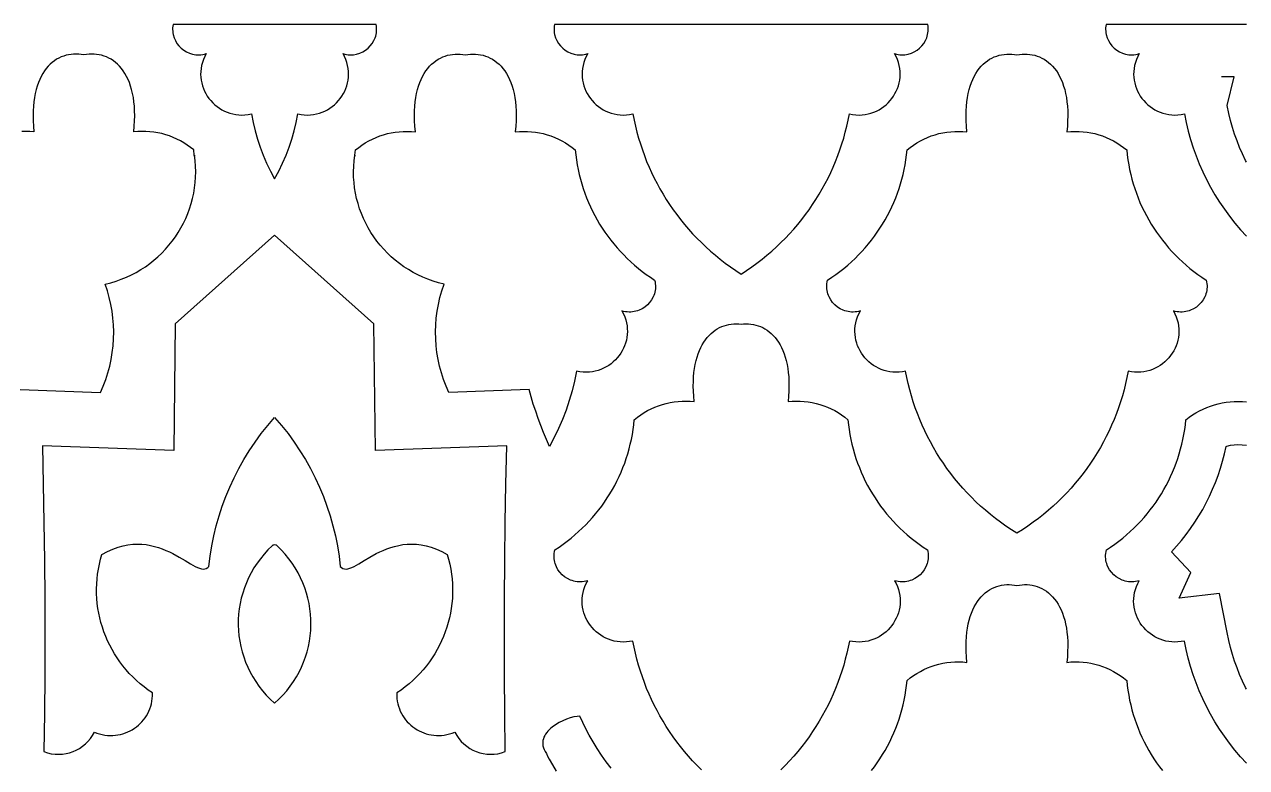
# Model space of a CAD drawing. Extents: x 50 to 3710, y -977 to -877.
# Drawn here: x 371.2 to 456.4, y -928.9 to -877.1 of the extents above; entities that cross this region are included whole.
import ezdxf

# ---------------------------------------------------------------- set-up
doc = ezdxf.new("R2010")
doc.units = 0
doc.layers.add('LAYER_1', color=18, linetype='CONTINUOUS')

msp = doc.modelspace()

# ---------------------------------------------------------------- linework, layer by layer
at = {"layer": 'LAYER_1'}
for points in [[(388.635, -887.839), (388.927, -887.304), (389.192, -886.759), (389.429, -886.205), (389.641, -885.643), (389.828, -885.074), (389.991, -884.497), (390.132, -883.913), (390.251, -883.322), (390.478, -883.364), (390.703, -883.389), (390.923, -883.396), (391.14, -883.387), (391.351, -883.362), (391.557, -883.322), (391.757, -883.268), (391.951, -883.2), (392.138, -883.119), (392.318, -883.025), (392.49, -882.92), (392.653, -882.803), (392.808, -882.675), (392.953, -882.538), (393.089, -882.392), (393.214, -882.237), (393.329, -882.074), (393.432, -881.904), (393.523, -881.727), (393.602, -881.544), (393.668, -881.356), (393.721, -881.163), (393.76, -880.966), (393.784, -880.766), (393.794, -880.563), (393.788, -880.358), (393.767, -880.151), (393.729, -879.944), (393.675, -879.736), (393.603, -879.529), (393.513, -879.323), (393.405, -879.119), (393.528, -879.152), (393.651, -879.176), (393.772, -879.191), (393.892, -879.199), (394.011, -879.198), (394.128, -879.19), (394.357, -879.151), (394.575, -879.085), (394.781, -878.992), (394.973, -878.876), (395.149, -878.738), (395.306, -878.58), (395.443, -878.404), (395.558, -878.213), (395.648, -878.007), (395.683, -877.899), (395.711, -877.789), (395.732, -877.676), (395.745, -877.561), (395.751, -877.444), (395.749, -877.325), (395.738, -877.205), (395.719, -877.083), (388.635, -877.083), (381.551, -877.083), (381.532, -877.205), (381.521, -877.325), (381.519, -877.444), (381.525, -877.561), (381.538, -877.676), (381.559, -877.789), (381.622, -878.007), (381.712, -878.213), (381.826, -878.404), (381.964, -878.58), (382.121, -878.738), (382.297, -878.876), (382.489, -878.992), (382.695, -879.085), (382.913, -879.151), (383.026, -879.174), (383.141, -879.19), (383.259, -879.198), (383.377, -879.199), (383.498, -879.191), (383.619, -879.176), (383.741, -879.152), (383.864, -879.119), (383.757, -879.323), (383.667, -879.529), (383.595, -879.736), (383.541, -879.944), (383.503, -880.151), (383.481, -880.358), (383.476, -880.563), (383.486, -880.766), (383.51, -880.966), (383.549, -881.163), (383.602, -881.356), (383.668, -881.544), (383.747, -881.727), (383.838, -881.904), (383.941, -882.074), (384.056, -882.237), (384.181, -882.392), (384.317, -882.538), (384.462, -882.675), (384.617, -882.803), (384.78, -882.92), (384.952, -883.025), (385.132, -883.119), (385.319, -883.2), (385.513, -883.268), (385.713, -883.322), (385.919, -883.362), (386.13, -883.387), (386.347, -883.396), (386.567, -883.389), (386.791, -883.364), (387.019, -883.322), (387.138, -883.913), (387.279, -884.497), (387.442, -885.074), (387.629, -885.643), (387.841, -886.205), (388.078, -886.759), (388.343, -887.304)], [(421.171, -894.488), (421.547, -894.241), (421.915, -893.985), (422.275, -893.722), (422.627, -893.451), (422.969, -893.172), (423.304, -892.885), (423.629, -892.591), (423.946, -892.29), (424.254, -891.982), (424.553, -891.667), (424.843, -891.345), (425.124, -891.017), (425.396, -890.682), (425.658, -890.341), (425.911, -889.994), (426.155, -889.641), (426.39, -889.283), (426.615, -888.918), (426.83, -888.548), (427.035, -888.173), (427.231, -887.793), (427.417, -887.408), (427.593, -887.019), (427.759, -886.624), (427.915, -886.225), (428.061, -885.822), (428.197, -885.415), (428.322, -885.004), (428.437, -884.589), (428.541, -884.17), (428.635, -883.748), (428.719, -883.322), (428.946, -883.364), (429.171, -883.389), (429.391, -883.396), (429.607, -883.387), (429.819, -883.362), (430.025, -883.322), (430.225, -883.268), (430.419, -883.2), (430.606, -883.119), (430.786, -883.025), (430.958, -882.92), (431.121, -882.803), (431.276, -882.675), (431.421, -882.538), (431.557, -882.392), (431.682, -882.237), (431.796, -882.074), (431.899, -881.904), (431.991, -881.727), (432.07, -881.544), (432.136, -881.356), (432.189, -881.163), (432.227, -880.966), (432.252, -880.766), (432.262, -880.563), (432.256, -880.358), (432.235, -880.151), (432.197, -879.944), (432.143, -879.736), (432.071, -879.529), (431.981, -879.323), (431.873, -879.119), (431.996, -879.152), (432.119, -879.176), (432.24, -879.191), (432.36, -879.199), (432.479, -879.198), (432.596, -879.19), (432.824, -879.151), (433.043, -879.085), (433.249, -878.992), (433.441, -878.876), (433.617, -878.738), (433.774, -878.58), (433.911, -878.404), (434.026, -878.213), (434.116, -878.007), (434.151, -877.899), (434.179, -877.789), (434.2, -877.676), (434.213, -877.561), (434.219, -877.444), (434.217, -877.325), (434.206, -877.205), (434.187, -877.083), (408.155, -877.083), (408.136, -877.205), (408.125, -877.325), (408.123, -877.444), (408.129, -877.561), (408.142, -877.676), (408.163, -877.789), (408.226, -878.007), (408.316, -878.213), (408.43, -878.404), (408.567, -878.58), (408.725, -878.738), (408.901, -878.876), (409.093, -878.992), (409.299, -879.085), (409.517, -879.151), (409.63, -879.174), (409.745, -879.19), (409.863, -879.198), (409.981, -879.199), (410.102, -879.191), (410.223, -879.176), (410.345, -879.152), (410.468, -879.119), (410.36, -879.323), (410.271, -879.529), (410.199, -879.736), (410.144, -879.944), (410.107, -880.151), (410.085, -880.358), (410.08, -880.563), (410.09, -880.766), (410.114, -880.966), (410.153, -881.163), (410.206, -881.356), (410.272, -881.544), (410.351, -881.727), (410.442, -881.904), (410.545, -882.074), (410.66, -882.237), (410.785, -882.392), (410.921, -882.538), (411.066, -882.675), (411.221, -882.803), (411.384, -882.92), (411.556, -883.025), (411.736, -883.119), (411.923, -883.2), (412.117, -883.268), (412.317, -883.322), (412.523, -883.362), (412.734, -883.387), (412.951, -883.396), (413.171, -883.389), (413.395, -883.364), (413.623, -883.322), (413.706, -883.748), (413.8, -884.17), (413.905, -884.589), (414.02, -885.004), (414.145, -885.415), (414.281, -885.822), (414.426, -886.225), (414.582, -886.624), (414.748, -887.019), (414.925, -887.408), (415.11, -887.793), (415.306, -888.173), (415.512, -888.548), (415.727, -888.918), (415.952, -889.283), (416.186, -889.641), (416.43, -889.994), (416.684, -890.341), (416.946, -890.682), (417.218, -891.017), (417.499, -891.345), (417.789, -891.667), (418.088, -891.982), (418.396, -892.29), (418.713, -892.591), (419.038, -892.885), (419.372, -893.172), (419.715, -893.451), (420.066, -893.722), (420.426, -893.985), (420.794, -894.241)], [(407.796, -906.496), (407.587, -906.013), (407.387, -905.525), (407.195, -905.034), (407.013, -904.54), (406.841, -904.042), (406.677, -903.541), (406.523, -903.038), (406.378, -902.531), (400.785, -902.734), (400.589, -902.285), (400.416, -901.829), (400.266, -901.366), (400.139, -900.899), (400.036, -900.427), (399.956, -899.951), (399.9, -899.473), (399.867, -898.993), (399.858, -898.512), (399.872, -898.031), (399.909, -897.55), (399.97, -897.071), (400.055, -896.595), (400.164, -896.122), (400.296, -895.652), (400.452, -895.188), (400.069, -895.091), (399.694, -894.977), (399.328, -894.846), (398.972, -894.7), (398.626, -894.538), (398.289, -894.361), (397.963, -894.17), (397.648, -893.966), (397.344, -893.747), (397.052, -893.516), (396.771, -893.273), (396.503, -893.018), (396.247, -892.751), (396.003, -892.473), (395.774, -892.186), (395.557, -891.888), (395.355, -891.581), (395.167, -891.265), (394.993, -890.941), (394.835, -890.609), (394.691, -890.269), (394.564, -889.923), (394.452, -889.57), (394.357, -889.212), (394.278, -888.848), (394.216, -888.479), (394.172, -888.106), (394.146, -887.729), (394.137, -887.349), (394.148, -886.966), (394.176, -886.581), (394.224, -886.194), (394.225, -886.269), (394.237, -886.202), (394.277, -885.829), (394.497, -885.652), (394.726, -885.488), (394.961, -885.335), (395.204, -885.196), (395.453, -885.069), (395.707, -884.956), (395.967, -884.855), (396.232, -884.768), (396.501, -884.694), (396.773, -884.634), (397.049, -884.588), (397.327, -884.556), (397.607, -884.538), (397.888, -884.534), (398.171, -884.544), (398.454, -884.569), (398.419, -884.181), (398.398, -883.808), (398.391, -883.451), (398.396, -883.109), (398.415, -882.783), (398.445, -882.471), (398.487, -882.174), (398.541, -881.893), (398.605, -881.625), (398.679, -881.373), (398.763, -881.134), (398.857, -880.91), (398.959, -880.7), (399.07, -880.504), (399.188, -880.322), (399.314, -880.154), (399.446, -879.999), (399.585, -879.857), (399.73, -879.729), (399.881, -879.614), (400.036, -879.512), (400.196, -879.423), (400.36, -879.347), (400.528, -879.283), (400.698, -879.232), (400.871, -879.193), (401.047, -879.167), (401.223, -879.152), (401.401, -879.15), (401.58, -879.159), (401.759, -879.18), (401.937, -879.212), (402.116, -879.18), (402.294, -879.159), (402.473, -879.15), (402.651, -879.152), (402.828, -879.167), (403.003, -879.193), (403.176, -879.232), (403.347, -879.283), (403.514, -879.347), (403.678, -879.423), (403.838, -879.512), (403.993, -879.614), (404.144, -879.729), (404.289, -879.857), (404.428, -879.999), (404.561, -880.154), (404.686, -880.322), (404.805, -880.504), (404.915, -880.7), (405.017, -880.91), (405.111, -881.134), (405.195, -881.373), (405.269, -881.625), (405.334, -881.893), (405.387, -882.174), (405.429, -882.471), (405.46, -882.783), (405.478, -883.109), (405.484, -883.451), (405.476, -883.808), (405.455, -884.181), (405.42, -884.569), (405.703, -884.544), (405.986, -884.534), (406.267, -884.538), (406.548, -884.556), (406.826, -884.588), (407.101, -884.634), (407.374, -884.694), (407.642, -884.768), (407.907, -884.855), (408.167, -884.956), (408.422, -885.069), (408.67, -885.196), (408.913, -885.335), (409.149, -885.488), (409.377, -885.652), (409.597, -885.829), (409.633, -886.175), (409.679, -886.519), (409.735, -886.86), (409.8, -887.199), (409.875, -887.535), (409.96, -887.868), (410.053, -888.198), (410.157, -888.524), (410.269, -888.847), (410.391, -889.167), (410.521, -889.482), (410.66, -889.794), (410.808, -890.101), (410.965, -890.404), (411.13, -890.702), (411.304, -890.995), (411.486, -891.284), (411.676, -891.567), (411.874, -891.845), (412.08, -892.118), (412.294, -892.385), (412.516, -892.646), (412.746, -892.902), (412.983, -893.151), (413.227, -893.393), (413.479, -893.629), (413.738, -893.859), (414.004, -894.082), (414.277, -894.297), (414.557, -894.505), (414.844, -894.706), (415.138, -894.9), (415.166, -895.026), (415.184, -895.151), (415.194, -895.274), (415.195, -895.396), (415.188, -895.517), (415.172, -895.634), (415.149, -895.75), (415.118, -895.863), (415.079, -895.972), (415.034, -896.079), (414.924, -896.281), (414.789, -896.466), (414.632, -896.634), (414.455, -896.78), (414.26, -896.904), (414.05, -897.003), (413.94, -897.043), (413.827, -897.075), (413.711, -897.1), (413.593, -897.118), (413.473, -897.128), (413.351, -897.13), (413.227, -897.123), (413.102, -897.108), (412.977, -897.083), (412.85, -897.05), (412.958, -897.254), (413.048, -897.46), (413.119, -897.667), (413.174, -897.874), (413.212, -898.082), (413.233, -898.288), (413.239, -898.493), (413.229, -898.696), (413.204, -898.897), (413.165, -899.094), (413.112, -899.286), (413.046, -899.475), (412.967, -899.657), (412.876, -899.834), (412.773, -900.005), (412.659, -900.167), (412.533, -900.322), (412.398, -900.469), (412.252, -900.606), (412.098, -900.733), (411.934, -900.85), (411.762, -900.956), (411.583, -901.049), (411.396, -901.13), (411.202, -901.199), (411.001, -901.253), (410.795, -901.293), (410.584, -901.318), (410.368, -901.327), (410.147, -901.319), (409.923, -901.295), (409.695, -901.253), (409.554, -901.945), (409.385, -902.628), (409.187, -903.301), (408.963, -903.964), (408.711, -904.616), (408.432, -905.255), (408.127, -905.883)], [(440.404, -879.212), (440.582, -879.18), (440.761, -879.159), (440.939, -879.15), (441.117, -879.152), (441.294, -879.167), (441.469, -879.193), (441.643, -879.232), (441.813, -879.283), (441.98, -879.347), (442.144, -879.423), (442.304, -879.512), (442.46, -879.614), (442.61, -879.729), (442.755, -879.857), (442.894, -879.999), (443.027, -880.154), (443.153, -880.322), (443.271, -880.504), (443.382, -880.7), (443.484, -880.91), (443.577, -881.134), (443.662, -881.373), (443.736, -881.625), (443.8, -881.893), (443.853, -882.174), (443.896, -882.471), (443.926, -882.783), (443.944, -883.109), (443.95, -883.451), (443.943, -883.808), (443.922, -884.181), (443.887, -884.569), (444.17, -884.544), (444.452, -884.534), (444.734, -884.538), (445.014, -884.556), (445.292, -884.588), (445.568, -884.634), (445.84, -884.694), (446.109, -884.768), (446.374, -884.855), (446.633, -884.956), (446.888, -885.069), (447.137, -885.196), (447.379, -885.335), (447.615, -885.488), (447.843, -885.652), (448.064, -885.829), (448.099, -886.175), (448.145, -886.519), (448.201, -886.86), (448.266, -887.199), (448.341, -887.535), (448.426, -887.868), (448.52, -888.198), (448.623, -888.524), (448.736, -888.847), (448.857, -889.167), (448.987, -889.482), (449.127, -889.794), (449.275, -890.101), (449.431, -890.404), (449.597, -890.702), (449.77, -890.995), (449.952, -891.284), (450.142, -891.567), (450.34, -891.845), (450.547, -892.118), (450.761, -892.385), (450.983, -892.646), (451.212, -892.902), (451.449, -893.151), (451.694, -893.393), (451.945, -893.629), (452.204, -893.859), (452.471, -894.082), (452.744, -894.297), (453.024, -894.505), (453.311, -894.706), (453.604, -894.9), (453.632, -895.026), (453.651, -895.151), (453.661, -895.274), (453.662, -895.396), (453.654, -895.517), (453.639, -895.634), (453.615, -895.75), (453.584, -895.863), (453.546, -895.972), (453.501, -896.079), (453.39, -896.281), (453.255, -896.466), (453.098, -896.634), (452.921, -896.78), (452.727, -896.904), (452.517, -897.003), (452.407, -897.043), (452.294, -897.075), (452.178, -897.1), (452.06, -897.118), (451.939, -897.128), (451.817, -897.13), (451.694, -897.123), (451.569, -897.108), (451.443, -897.083), (451.316, -897.05), (451.424, -897.254), (451.514, -897.46), (451.586, -897.667), (451.64, -897.874), (451.678, -898.082), (451.699, -898.288), (451.705, -898.493), (451.695, -898.696), (451.671, -898.897), (451.632, -899.094), (451.579, -899.286), (451.513, -899.475), (451.434, -899.657), (451.343, -899.834), (451.24, -900.005), (451.125, -900.167), (451, -900.322), (450.864, -900.469), (450.719, -900.606), (450.564, -900.733), (450.401, -900.85), (450.229, -900.956), (450.049, -901.049), (449.862, -901.13), (449.668, -901.199), (449.468, -901.253), (449.262, -901.293), (449.051, -901.318), (448.834, -901.327), (448.614, -901.319), (448.389, -901.295), (448.162, -901.253), (448.077, -901.686), (447.981, -902.115), (447.874, -902.541), (447.757, -902.962), (447.629, -903.38), (447.49, -903.794), (447.34, -904.204), (447.18, -904.609), (447.01, -905.01), (446.829, -905.405), (446.638, -905.796), (446.437, -906.182), (446.226, -906.562), (446.005, -906.937), (445.773, -907.306), (445.532, -907.669), (445.282, -908.027), (445.021, -908.378), (444.751, -908.723), (444.471, -909.061), (444.182, -909.393), (443.884, -909.718), (443.576, -910.035), (443.26, -910.346), (442.934, -910.649), (442.599, -910.945), (442.255, -911.233), (441.902, -911.513), (441.54, -911.785), (441.17, -912.048), (440.791, -912.304), (440.404, -912.551), (440.016, -912.304), (439.637, -912.048), (439.267, -911.785), (438.905, -911.513), (438.553, -911.233), (438.209, -910.945), (437.874, -910.649), (437.548, -910.346), (437.231, -910.035), (436.923, -909.718), (436.625, -909.393), (436.336, -909.061), (436.056, -908.723), (435.786, -908.378), (435.526, -908.027), (435.275, -907.669), (435.034, -907.306), (434.803, -906.937), (434.581, -906.562), (434.37, -906.182), (434.169, -905.796), (433.978, -905.405), (433.797, -905.01), (433.627, -904.609), (433.467, -904.204), (433.317, -903.794), (433.179, -903.38), (433.05, -902.962), (432.933, -902.541), (432.826, -902.115), (432.73, -901.686), (432.645, -901.253), (432.418, -901.295), (432.193, -901.319), (431.973, -901.327), (431.757, -901.318), (431.545, -901.293), (431.339, -901.253), (431.139, -901.199), (430.945, -901.13), (430.758, -901.049), (430.578, -900.956), (430.407, -900.85), (430.243, -900.733), (430.088, -900.606), (429.943, -900.469), (429.807, -900.322), (429.682, -900.167), (429.568, -900.005), (429.465, -899.834), (429.373, -899.657), (429.294, -899.475), (429.228, -899.286), (429.176, -899.094), (429.137, -898.897), (429.112, -898.696), (429.102, -898.493), (429.108, -898.288), (429.129, -898.082), (429.167, -897.874), (429.221, -897.667), (429.293, -897.46), (429.383, -897.254), (429.491, -897.05), (429.364, -897.083), (429.238, -897.108), (429.113, -897.123), (428.99, -897.13), (428.868, -897.128), (428.748, -897.118), (428.629, -897.1), (428.514, -897.075), (428.401, -897.043), (428.291, -897.003), (428.081, -896.904), (427.886, -896.78), (427.709, -896.634), (427.552, -896.466), (427.417, -896.281), (427.307, -896.079), (427.261, -895.972), (427.223, -895.863), (427.192, -895.75), (427.169, -895.634), (427.153, -895.517), (427.146, -895.396), (427.147, -895.274), (427.156, -895.151), (427.175, -895.026), (427.203, -894.9), (427.496, -894.706), (427.783, -894.505), (428.063, -894.297), (428.337, -894.082), (428.603, -893.859), (428.862, -893.629), (429.114, -893.393), (429.358, -893.151), (429.595, -892.902), (429.825, -892.646), (430.047, -892.385), (430.261, -892.118), (430.467, -891.845), (430.665, -891.567), (430.855, -891.284), (431.037, -890.995), (431.211, -890.702), (431.376, -890.404), (431.532, -890.101), (431.68, -889.794), (431.82, -889.482), (431.95, -889.167), (432.072, -888.847), (432.184, -888.524), (432.287, -888.198), (432.381, -887.868), (432.466, -887.535), (432.541, -887.199), (432.606, -886.86), (432.662, -886.519), (432.708, -886.175), (432.744, -885.829), (432.964, -885.652), (433.192, -885.488), (433.428, -885.335), (433.67, -885.196), (433.919, -885.069), (434.174, -884.956), (434.434, -884.855), (434.698, -884.768), (434.967, -884.694), (435.239, -884.634), (435.515, -884.588), (435.793, -884.556), (436.073, -884.538), (436.355, -884.534), (436.638, -884.544), (436.921, -884.569), (436.886, -884.181), (436.864, -883.808), (436.857, -883.451), (436.863, -883.109), (436.881, -882.783), (436.912, -882.471), (436.954, -882.174), (437.007, -881.893), (437.071, -881.625), (437.146, -881.373), (437.23, -881.134), (437.323, -880.91), (437.425, -880.7), (437.536, -880.504), (437.654, -880.322), (437.78, -880.154), (437.913, -879.999), (438.052, -879.857), (438.197, -879.729), (438.347, -879.614), (438.503, -879.512), (438.663, -879.423), (438.827, -879.347), (438.994, -879.283), (439.165, -879.232), (439.338, -879.193), (439.513, -879.167), (439.69, -879.152), (439.868, -879.15), (440.046, -879.159), (440.225, -879.18)], [(440.404, -879.212), (440.582, -879.18), (440.761, -879.159), (440.939, -879.15), (441.117, -879.152), (441.294, -879.167), (441.469, -879.193), (441.643, -879.232), (441.813, -879.283), (441.98, -879.347), (442.144, -879.423), (442.304, -879.512), (442.46, -879.614), (442.61, -879.729), (442.755, -879.857), (442.894, -879.999), (443.027, -880.154), (443.153, -880.322), (443.271, -880.504), (443.382, -880.7), (443.484, -880.91), (443.577, -881.134), (443.662, -881.373), (443.736, -881.625), (443.8, -881.893), (443.853, -882.174), (443.896, -882.471), (443.926, -882.783), (443.944, -883.109), (443.95, -883.451), (443.943, -883.808), (443.922, -884.181), (443.887, -884.569), (444.17, -884.544), (444.452, -884.534), (444.734, -884.538), (445.014, -884.556), (445.292, -884.588), (445.568, -884.634), (445.84, -884.694), (446.109, -884.768), (446.374, -884.855), (446.633, -884.956), (446.888, -885.069), (447.137, -885.196), (447.379, -885.335), (447.615, -885.488), (447.843, -885.652), (448.064, -885.829), (448.099, -886.175), (448.145, -886.519), (448.201, -886.86), (448.266, -887.199), (448.341, -887.535), (448.426, -887.868), (448.52, -888.198), (448.623, -888.524), (448.736, -888.847), (448.857, -889.167), (448.987, -889.482), (449.127, -889.794), (449.275, -890.101), (449.431, -890.404), (449.597, -890.702), (449.77, -890.995), (449.952, -891.284), (450.142, -891.567), (450.34, -891.845), (450.547, -892.118), (450.761, -892.385), (450.983, -892.646), (451.212, -892.902), (451.449, -893.151), (451.694, -893.393), (451.945, -893.629), (452.204, -893.859), (452.471, -894.082), (452.744, -894.297), (453.024, -894.505), (453.311, -894.706), (453.604, -894.9), (453.632, -895.026), (453.651, -895.151), (453.661, -895.274), (453.662, -895.396), (453.654, -895.517), (453.639, -895.634), (453.615, -895.75), (453.584, -895.863), (453.546, -895.972), (453.501, -896.079), (453.39, -896.281), (453.255, -896.466), (453.098, -896.634), (452.921, -896.78), (452.727, -896.904), (452.517, -897.003), (452.407, -897.043), (452.294, -897.075), (452.178, -897.1), (452.06, -897.118), (451.939, -897.128), (451.817, -897.13), (451.694, -897.123), (451.569, -897.108), (451.443, -897.083), (451.316, -897.05), (451.424, -897.254), (451.514, -897.46), (451.586, -897.667), (451.64, -897.874), (451.678, -898.082), (451.699, -898.288), (451.705, -898.493), (451.695, -898.696), (451.671, -898.897), (451.632, -899.094), (451.579, -899.286), (451.513, -899.475), (451.434, -899.657), (451.343, -899.834), (451.24, -900.005), (451.125, -900.167), (451, -900.322), (450.864, -900.469), (450.719, -900.606), (450.564, -900.733), (450.401, -900.85), (450.229, -900.956), (450.049, -901.049), (449.862, -901.13), (449.668, -901.199), (449.468, -901.253), (449.262, -901.293), (449.051, -901.318), (448.834, -901.327), (448.614, -901.319), (448.389, -901.295), (448.162, -901.253), (448.077, -901.686), (447.981, -902.115), (447.874, -902.541), (447.757, -902.962), (447.629, -903.38), (447.49, -903.794), (447.34, -904.204), (447.18, -904.609), (447.01, -905.01), (446.829, -905.405), (446.638, -905.796), (446.437, -906.182), (446.226, -906.562), (446.005, -906.937), (445.773, -907.306), (445.532, -907.669), (445.282, -908.027), (445.021, -908.378), (444.751, -908.723), (444.471, -909.061), (444.182, -909.393), (443.884, -909.718), (443.576, -910.035), (443.26, -910.346), (442.934, -910.649), (442.599, -910.945), (442.255, -911.233), (441.902, -911.513), (441.54, -911.785), (441.17, -912.048), (440.791, -912.304), (440.404, -912.551), (440.016, -912.304), (439.637, -912.048), (439.267, -911.785), (438.905, -911.513), (438.553, -911.233), (438.209, -910.945), (437.874, -910.649), (437.548, -910.346), (437.231, -910.035), (436.923, -909.718), (436.625, -909.393), (436.336, -909.061), (436.056, -908.723), (435.786, -908.378), (435.526, -908.027), (435.275, -907.669), (435.034, -907.306), (434.803, -906.937), (434.581, -906.562), (434.37, -906.182), (434.169, -905.796), (433.978, -905.405), (433.797, -905.01), (433.627, -904.609), (433.467, -904.204), (433.317, -903.794), (433.179, -903.38), (433.05, -902.962), (432.933, -902.541), (432.826, -902.115), (432.73, -901.686), (432.645, -901.253), (432.418, -901.295), (432.193, -901.319), (431.973, -901.327), (431.757, -901.318), (431.545, -901.293), (431.339, -901.253), (431.139, -901.199), (430.945, -901.13), (430.758, -901.049), (430.578, -900.956), (430.407, -900.85), (430.243, -900.733), (430.088, -900.606), (429.943, -900.469), (429.807, -900.322), (429.682, -900.167), (429.568, -900.005), (429.465, -899.834), (429.373, -899.657), (429.294, -899.475), (429.228, -899.286), (429.176, -899.094), (429.137, -898.897), (429.112, -898.696), (429.102, -898.493), (429.108, -898.288), (429.129, -898.082), (429.167, -897.874), (429.221, -897.667), (429.293, -897.46), (429.383, -897.254), (429.491, -897.05), (429.364, -897.083), (429.238, -897.108), (429.113, -897.123), (428.99, -897.13), (428.868, -897.128), (428.748, -897.118), (428.629, -897.1), (428.514, -897.075), (428.401, -897.043), (428.291, -897.003), (428.081, -896.904), (427.886, -896.78), (427.709, -896.634), (427.552, -896.466), (427.417, -896.281), (427.307, -896.079), (427.261, -895.972), (427.223, -895.863), (427.192, -895.75), (427.169, -895.634), (427.153, -895.517), (427.146, -895.396), (427.147, -895.274), (427.156, -895.151), (427.175, -895.026), (427.203, -894.9), (427.496, -894.706), (427.783, -894.505), (428.063, -894.297), (428.337, -894.082), (428.603, -893.859), (428.862, -893.629), (429.114, -893.393), (429.358, -893.151), (429.595, -892.902), (429.825, -892.646), (430.047, -892.385), (430.261, -892.118), (430.467, -891.845), (430.665, -891.567), (430.855, -891.284), (431.037, -890.995), (431.211, -890.702), (431.376, -890.404), (431.532, -890.101), (431.68, -889.794), (431.82, -889.482), (431.95, -889.167), (432.072, -888.847), (432.184, -888.524), (432.287, -888.198), (432.381, -887.868), (432.466, -887.535), (432.541, -887.199), (432.606, -886.86), (432.662, -886.519), (432.708, -886.175), (432.744, -885.829), (432.964, -885.652), (433.192, -885.488), (433.428, -885.335), (433.67, -885.196), (433.919, -885.069), (434.174, -884.956), (434.434, -884.855), (434.698, -884.768), (434.967, -884.694), (435.239, -884.634), (435.515, -884.588), (435.793, -884.556), (436.073, -884.538), (436.355, -884.534), (436.638, -884.544), (436.921, -884.569), (436.886, -884.181), (436.864, -883.808), (436.857, -883.451), (436.863, -883.109), (436.881, -882.783), (436.912, -882.471), (436.954, -882.174), (437.007, -881.893), (437.071, -881.625), (437.146, -881.373), (437.23, -881.134), (437.323, -880.91), (437.425, -880.7), (437.536, -880.504), (437.654, -880.322), (437.78, -880.154), (437.913, -879.999), (438.052, -879.857), (438.197, -879.729), (438.347, -879.614), (438.503, -879.512), (438.663, -879.423), (438.827, -879.347), (438.994, -879.283), (439.165, -879.232), (439.338, -879.193), (439.513, -879.167), (439.69, -879.152), (439.868, -879.15), (440.046, -879.159), (440.225, -879.18)], [(388.635, -904.473), (389.115, -905.031), (389.57, -905.605), (389.999, -906.194), (390.403, -906.796), (390.782, -907.411), (391.135, -908.04), (391.462, -908.68), (391.763, -909.331), (392.037, -909.992), (392.286, -910.663), (392.508, -911.344), (392.703, -912.033), (392.872, -912.729), (393.013, -913.432), (393.128, -914.142), (393.215, -914.857), (393.303, -914.945), (393.4, -915.003), (393.506, -915.035), (393.622, -915.041), (393.746, -915.025), (393.88, -914.987), (394.023, -914.932), (394.175, -914.86), (394.507, -914.677), (394.876, -914.456), (395.284, -914.214), (395.728, -913.969), (395.965, -913.851), (396.211, -913.738), (396.467, -913.634), (396.732, -913.54), (397.007, -913.459), (397.292, -913.392), (397.586, -913.342), (397.89, -913.312), (398.204, -913.302), (398.527, -913.316), (398.861, -913.356), (399.204, -913.423), (399.556, -913.521), (399.919, -913.651), (400.292, -913.816), (400.674, -914.017), (400.772, -914.358), (400.855, -914.701), (400.923, -915.044), (400.977, -915.388), (401.016, -915.733), (401.041, -916.077), (401.052, -916.42), (401.049, -916.763), (401.032, -917.104), (401.002, -917.443), (400.958, -917.78), (400.9, -918.115), (400.83, -918.447), (400.746, -918.775), (400.649, -919.1), (400.54, -919.42), (400.417, -919.736), (400.283, -920.047), (400.135, -920.353), (399.976, -920.654), (399.804, -920.948), (399.621, -921.236), (399.425, -921.517), (399.218, -921.791), (399, -922.057), (398.77, -922.315), (398.529, -922.565), (398.276, -922.806), (398.013, -923.038), (397.738, -923.261), (397.453, -923.473), (397.158, -923.676), (397.157, -923.871), (397.168, -924.062), (397.192, -924.249), (397.228, -924.431), (397.275, -924.608), (397.333, -924.78), (397.401, -924.946), (397.48, -925.107), (397.568, -925.261), (397.665, -925.409), (397.772, -925.55), (397.886, -925.684), (398.008, -925.811), (398.138, -925.93), (398.274, -926.041), (398.417, -926.143), (398.565, -926.237), (398.72, -926.322), (398.879, -926.398), (399.043, -926.464), (399.211, -926.521), (399.383, -926.567), (399.558, -926.603), (399.736, -926.628), (399.917, -926.642), (400.099, -926.645), (400.283, -926.636), (400.467, -926.615), (400.653, -926.582), (400.838, -926.536), (401.023, -926.477), (401.207, -926.405), (401.336, -926.638), (401.485, -926.854), (401.651, -927.053), (401.834, -927.233), (402.031, -927.395), (402.241, -927.538), (402.463, -927.66), (402.695, -927.762), (402.936, -927.844), (403.183, -927.903), (403.436, -927.94), (403.692, -927.954), (403.95, -927.945), (404.21, -927.912), (404.468, -927.854), (404.723, -927.77), (404.688, -925.106), (404.667, -922.442), (404.66, -919.778), (404.666, -917.114), (404.687, -914.45), (404.721, -911.786), (404.768, -909.122), (404.83, -906.458), (395.666, -906.773), (395.56, -897.954), (388.635, -891.76), (381.71, -897.954), (381.604, -906.773), (372.44, -906.458), (372.502, -909.122), (372.549, -911.786), (372.583, -914.45), (372.604, -917.114), (372.61, -919.778), (372.603, -922.442), (372.582, -925.106), (372.547, -927.77), (372.802, -927.854), (373.06, -927.912), (373.319, -927.945), (373.578, -927.954), (373.834, -927.94), (374.087, -927.903), (374.334, -927.844), (374.575, -927.762), (374.806, -927.66), (375.028, -927.538), (375.239, -927.395), (375.436, -927.233), (375.619, -927.053), (375.785, -926.854), (375.934, -926.638), (376.063, -926.405), (376.247, -926.477), (376.432, -926.536), (376.617, -926.582), (376.803, -926.615), (376.987, -926.636), (377.171, -926.645), (377.353, -926.642), (377.534, -926.628), (377.711, -926.603), (377.887, -926.567), (378.059, -926.521), (378.227, -926.464), (378.391, -926.398), (378.55, -926.322), (378.704, -926.237), (378.853, -926.143), (378.996, -926.041), (379.132, -925.93), (379.262, -925.811), (379.384, -925.684), (379.498, -925.55), (379.604, -925.409), (379.702, -925.261), (379.79, -925.107), (379.869, -924.946), (379.937, -924.78), (379.995, -924.608), (380.042, -924.431), (380.078, -924.249), (380.102, -924.062), (380.113, -923.871), (380.112, -923.676), (379.816, -923.473), (379.532, -923.261), (379.257, -923.038), (378.994, -922.806), (378.741, -922.565), (378.5, -922.315), (378.27, -922.057), (378.052, -921.791), (377.844, -921.517), (377.649, -921.236), (377.466, -920.948), (377.294, -920.654), (377.135, -920.353), (376.987, -920.047), (376.853, -919.736), (376.73, -919.42), (376.621, -919.1), (376.524, -918.775), (376.44, -918.447), (376.37, -918.115), (376.312, -917.78), (376.268, -917.443), (376.238, -917.104), (376.221, -916.763), (376.218, -916.42), (376.229, -916.077), (376.254, -915.733), (376.293, -915.388), (376.347, -915.044), (376.415, -914.701), (376.498, -914.358), (376.596, -914.017), (376.978, -913.816), (377.351, -913.651), (377.714, -913.521), (378.066, -913.423), (378.409, -913.356), (378.743, -913.316), (379.066, -913.302), (379.38, -913.312), (379.684, -913.342), (379.978, -913.392), (380.263, -913.459), (380.538, -913.54), (380.803, -913.634), (381.059, -913.738), (381.305, -913.851), (381.542, -913.969), (381.986, -914.214), (382.394, -914.456), (382.763, -914.677), (383.095, -914.86), (383.247, -914.932), (383.39, -914.987), (383.524, -915.025), (383.648, -915.041), (383.764, -915.035), (383.87, -915.003), (383.967, -914.945), (384.055, -914.857), (384.142, -914.142), (384.257, -913.432), (384.398, -912.729), (384.567, -912.033), (384.762, -911.344), (384.984, -910.663), (385.233, -909.992), (385.507, -909.331), (385.808, -908.68), (386.135, -908.04), (386.488, -907.411), (386.867, -906.796), (387.271, -906.194), (387.7, -905.605), (388.155, -905.031)], [(388.635, -924.39), (388.936, -924.112), (389.218, -923.822), (389.481, -923.521), (389.725, -923.21), (389.95, -922.889), (390.156, -922.559), (390.343, -922.221), (390.511, -921.876), (390.66, -921.524), (390.79, -921.166), (390.901, -920.804), (390.993, -920.437), (391.066, -920.067), (391.119, -919.695), (391.154, -919.32), (391.17, -918.945), (391.166, -918.569), (391.143, -918.193), (391.101, -917.819), (391.04, -917.447), (390.96, -917.078), (390.861, -916.712), (390.742, -916.351), (390.604, -915.995), (390.447, -915.645), (390.271, -915.301), (390.076, -914.965), (389.861, -914.637), (389.627, -914.318), (389.373, -914.009), (389.101, -913.711), (388.809, -913.424), (388.787, -913.404), (388.757, -913.387), (388.71, -913.372), (388.635, -913.361), (388.56, -913.372), (388.513, -913.387), (388.461, -913.424), (388.169, -913.711), (387.896, -914.009), (387.643, -914.318), (387.409, -914.637), (387.194, -914.965), (386.999, -915.301), (386.823, -915.645), (386.666, -915.995), (386.528, -916.351), (386.409, -916.712), (386.31, -917.078), (386.23, -917.447), (386.169, -917.819), (386.127, -918.193), (386.104, -918.569), (386.1, -918.945), (386.116, -919.32), (386.15, -919.695), (386.204, -920.067), (386.277, -920.437), (386.369, -920.804), (386.48, -921.166), (386.61, -921.524), (386.759, -921.876), (386.927, -922.221), (387.114, -922.559), (387.32, -922.889), (387.545, -923.21), (387.789, -923.521), (388.052, -923.822), (388.334, -924.112)]]:
    msp.add_lwpolyline(points, close=True, dxfattribs=at)
for points in [[(456.42, -877.083), (446.62, -877.083), (446.601, -877.205), (446.591, -877.325), (446.588, -877.444), (446.594, -877.561), (446.607, -877.676), (446.628, -877.789), (446.691, -878.007), (446.781, -878.213), (446.896, -878.404), (447.033, -878.58), (447.19, -878.738), (447.366, -878.876), (447.558, -878.992), (447.765, -879.085), (447.983, -879.151), (448.096, -879.174), (448.211, -879.19), (448.328, -879.198), (448.447, -879.199), (448.567, -879.191), (448.689, -879.176), (448.811, -879.152), (448.934, -879.119), (448.826, -879.323), (448.736, -879.529), (448.664, -879.736), (448.61, -879.944), (448.572, -880.151), (448.551, -880.358), (448.545, -880.563), (448.555, -880.766), (448.58, -880.966), (448.619, -881.163), (448.671, -881.356), (448.738, -881.544), (448.816, -881.727), (448.908, -881.904), (449.011, -882.074), (449.125, -882.237), (449.25, -882.392), (449.386, -882.538), (449.531, -882.675), (449.686, -882.803), (449.85, -882.92), (450.022, -883.025), (450.201, -883.119), (450.388, -883.2), (450.582, -883.268), (450.782, -883.322), (450.988, -883.362), (451.2, -883.387), (451.416, -883.396), (451.637, -883.389), (451.861, -883.364), (452.089, -883.322), (452.209, -883.921), (452.351, -884.513), (452.513, -885.098), (452.696, -885.675), (452.899, -886.244), (453.122, -886.805), (453.366, -887.356), (453.629, -887.899), (453.912, -888.431), (454.214, -888.953), (454.535, -889.464), (454.875, -889.964), (455.234, -890.452), (455.611, -890.928), (456.006, -891.391), (456.42, -891.842)], [(370.892, -902.531), (376.485, -902.734), (376.681, -902.285), (376.854, -901.829), (377.004, -901.366), (377.131, -900.899), (377.234, -900.427), (377.314, -899.951), (377.37, -899.473), (377.403, -898.993), (377.412, -898.512), (377.398, -898.031), (377.361, -897.55), (377.3, -897.071), (377.215, -896.595), (377.106, -896.122), (376.974, -895.652), (376.818, -895.188), (377.201, -895.091), (377.576, -894.977), (377.942, -894.846), (378.298, -894.7), (378.644, -894.538), (378.981, -894.361), (379.307, -894.17), (379.622, -893.966), (379.926, -893.747), (380.218, -893.516), (380.499, -893.273), (380.767, -893.018), (381.023, -892.751), (381.267, -892.473), (381.496, -892.186), (381.713, -891.888), (381.915, -891.581), (382.103, -891.265), (382.277, -890.941), (382.435, -890.609), (382.579, -890.269), (382.706, -889.923), (382.818, -889.57), (382.913, -889.212), (382.992, -888.848), (383.053, -888.479), (383.098, -888.106), (383.124, -887.729), (383.132, -887.349), (383.122, -886.966), (383.094, -886.581), (383.046, -886.194), (383.045, -886.269), (383.033, -886.202), (382.993, -885.829), (382.772, -885.652), (382.544, -885.488), (382.309, -885.335), (382.066, -885.196), (381.817, -885.069), (381.563, -884.956), (381.303, -884.855), (381.038, -884.768), (380.769, -884.694), (380.497, -884.634), (380.221, -884.588), (379.943, -884.556), (379.663, -884.538), (379.381, -884.534), (379.099, -884.544), (378.816, -884.569), (378.851, -884.181), (378.872, -883.808), (378.879, -883.451), (378.874, -883.109), (378.855, -882.783), (378.825, -882.471), (378.783, -882.174), (378.729, -881.893), (378.665, -881.625), (378.591, -881.373), (378.507, -881.134), (378.413, -880.91), (378.311, -880.7), (378.2, -880.504), (378.082, -880.322), (377.956, -880.154), (377.824, -879.999), (377.684, -879.857), (377.539, -879.729), (377.389, -879.614), (377.234, -879.512), (377.074, -879.423), (376.91, -879.347), (376.742, -879.283), (376.572, -879.232), (376.399, -879.193), (376.223, -879.167), (376.047, -879.152), (375.869, -879.15), (375.69, -879.159), (375.511, -879.18), (375.333, -879.212), (375.154, -879.18), (374.976, -879.159), (374.797, -879.15), (374.619, -879.152), (374.442, -879.167), (374.267, -879.193), (374.094, -879.232), (373.923, -879.283), (373.756, -879.347), (373.592, -879.423), (373.432, -879.512), (373.277, -879.614), (373.126, -879.729), (372.981, -879.857), (372.842, -879.999), (372.709, -880.154), (372.584, -880.322), (372.465, -880.504), (372.355, -880.7), (372.252, -880.91), (372.159, -881.134), (372.075, -881.373), (372.001, -881.625), (371.936, -881.893), (371.883, -882.174), (371.841, -882.471), (371.81, -882.783), (371.792, -883.109), (371.786, -883.451), (371.794, -883.808), (371.815, -884.181), (371.85, -884.569), (371.567, -884.544), (371.284, -884.534), (371.003, -884.538)], [(456.42, -886.682), (456.352, -886.556), (456.136, -886.111), (455.937, -885.658), (455.753, -885.198), (455.586, -884.73), (455.436, -884.255), (455.302, -883.773), (455.185, -883.285), (455.075, -882.739), (455.546, -880.737), (454.673, -880.737)], [(418.396, -929.025), (418.088, -928.717), (417.789, -928.402), (417.499, -928.08), (417.218, -927.751), (416.946, -927.417), (416.683, -927.076), (416.43, -926.729), (416.186, -926.376), (415.952, -926.017), (415.727, -925.653), (415.512, -925.283), (415.306, -924.908), (415.11, -924.528), (414.924, -924.143), (414.748, -923.753), (414.582, -923.359), (414.426, -922.96), (414.28, -922.557), (414.145, -922.149), (414.019, -921.738), (413.905, -921.323), (413.8, -920.904), (413.706, -920.482), (413.623, -920.057), (413.395, -920.099), (413.171, -920.123), (412.95, -920.131), (412.734, -920.121), (412.523, -920.097), (412.317, -920.057), (412.116, -920.002), (411.923, -919.934), (411.736, -919.853), (411.556, -919.759), (411.384, -919.654), (411.22, -919.537), (411.066, -919.41), (410.92, -919.273), (410.785, -919.126), (410.66, -918.971), (410.545, -918.808), (410.442, -918.638), (410.351, -918.461), (410.272, -918.279), (410.206, -918.09), (410.153, -917.898), (410.114, -917.701), (410.089, -917.5), (410.08, -917.297), (410.085, -917.092), (410.107, -916.886), (410.144, -916.678), (410.199, -916.471), (410.271, -916.264), (410.36, -916.058), (410.468, -915.854), (410.342, -915.887), (410.216, -915.911), (410.091, -915.927), (409.967, -915.933), (409.845, -915.932), (409.725, -915.922), (409.607, -915.904), (409.491, -915.879), (409.378, -915.847), (409.268, -915.807), (409.058, -915.708), (408.863, -915.584), (408.686, -915.438), (408.529, -915.27), (408.394, -915.085), (408.284, -914.883), (408.239, -914.776), (408.201, -914.666), (408.17, -914.554), (408.146, -914.438), (408.131, -914.32), (408.123, -914.2), (408.124, -914.078), (408.134, -913.955), (408.152, -913.83), (408.18, -913.704), (408.474, -913.51), (408.761, -913.309), (409.041, -913.101), (409.314, -912.886), (409.58, -912.663), (409.839, -912.433), (410.091, -912.197), (410.336, -911.954), (410.573, -911.705), (410.802, -911.45), (411.024, -911.189), (411.238, -910.922), (411.444, -910.649), (411.642, -910.371), (411.833, -910.088), (412.015, -909.799), (412.188, -909.506), (412.353, -909.207), (412.51, -908.905), (412.658, -908.597), (412.797, -908.286), (412.928, -907.971), (413.049, -907.651), (413.162, -907.328), (413.265, -907.002), (413.359, -906.672), (413.443, -906.339), (413.518, -906.003), (413.584, -905.664), (413.639, -905.323), (413.685, -904.979), (413.721, -904.633), (413.941, -904.456), (414.17, -904.291), (414.405, -904.139), (414.648, -904), (414.897, -903.873), (415.151, -903.76), (415.411, -903.659), (415.676, -903.572), (415.945, -903.498), (416.217, -903.438), (416.492, -903.392), (416.771, -903.36), (417.051, -903.341), (417.332, -903.338), (417.615, -903.348), (417.898, -903.373), (417.864, -902.999), (417.843, -902.639), (417.835, -902.294), (417.839, -901.963), (417.854, -901.646), (417.881, -901.343), (417.919, -901.053), (417.968, -900.778), (418.026, -900.516), (418.095, -900.268), (418.172, -900.033), (418.258, -899.811), (418.353, -899.603), (418.455, -899.407), (418.566, -899.225), (418.683, -899.055), (418.807, -898.898), (418.937, -898.753), (419.072, -898.621), (419.214, -898.501), (419.36, -898.394), (419.51, -898.298), (419.665, -898.215), (419.824, -898.143), (419.985, -898.083), (420.15, -898.034), (420.316, -897.997), (420.485, -897.971), (420.655, -897.957), (420.827, -897.953), (420.999, -897.961), (421.171, -897.979), (421.343, -897.961), (421.515, -897.953), (421.686, -897.957), (421.857, -897.971), (422.025, -897.997), (422.192, -898.034), (422.356, -898.083), (422.518, -898.143), (422.676, -898.215), (422.831, -898.298), (422.982, -898.394), (423.128, -898.501), (423.269, -898.621), (423.405, -898.753), (423.535, -898.898), (423.659, -899.055), (423.776, -899.225), (423.886, -899.407), (423.989, -899.603), (424.083, -899.811), (424.169, -900.033), (424.247, -900.268), (424.315, -900.516), (424.374, -900.778), (424.422, -901.053), (424.46, -901.343), (424.487, -901.646), (424.503, -901.963), (424.507, -902.294), (424.499, -902.639), (424.478, -902.999), (424.443, -903.373), (424.726, -903.348), (425.009, -903.338), (425.291, -903.341), (425.571, -903.36), (425.849, -903.392), (426.125, -903.438), (426.397, -903.498), (426.666, -903.572), (426.93, -903.659), (427.19, -903.76), (427.445, -903.873), (427.694, -904), (427.936, -904.139), (428.172, -904.291), (428.4, -904.456), (428.62, -904.633), (428.656, -904.979), (428.702, -905.323), (428.758, -905.664), (428.823, -906.003), (428.898, -906.339), (428.983, -906.672), (429.077, -907.002), (429.18, -907.328), (429.292, -907.651), (429.414, -907.971), (429.544, -908.286), (429.684, -908.597), (429.832, -908.905), (429.988, -909.207), (430.153, -909.506), (430.327, -909.799), (430.509, -910.088), (430.699, -910.371), (430.897, -910.649), (431.103, -910.922), (431.318, -911.189), (431.539, -911.45), (431.769, -911.705), (432.006, -911.954), (432.25, -912.197), (432.502, -912.433), (432.761, -912.663), (433.028, -912.886), (433.301, -913.101), (433.581, -913.309), (433.868, -913.51), (434.161, -913.704), (434.189, -913.83), (434.208, -913.955), (434.218, -914.078), (434.218, -914.2), (434.211, -914.32), (434.195, -914.438), (434.172, -914.554), (434.141, -914.666), (434.103, -914.776), (434.057, -914.883), (433.947, -915.085), (433.812, -915.27), (433.655, -915.438), (433.478, -915.584), (433.283, -915.708), (433.073, -915.807), (432.963, -915.847), (432.85, -915.879), (432.735, -915.904), (432.617, -915.922), (432.496, -915.932), (432.374, -915.933), (432.251, -915.927), (432.126, -915.911), (432, -915.887), (431.873, -915.854), (431.981, -916.058), (432.071, -916.264), (432.143, -916.471), (432.197, -916.678), (432.235, -916.886), (432.256, -917.092), (432.262, -917.297), (432.252, -917.5), (432.227, -917.701), (432.189, -917.898), (432.136, -918.09), (432.07, -918.279), (431.991, -918.461), (431.899, -918.638), (431.796, -918.808), (431.682, -918.971), (431.557, -919.126), (431.421, -919.273), (431.276, -919.41), (431.121, -919.537), (430.958, -919.654), (430.786, -919.759), (430.606, -919.853), (430.419, -919.934), (430.225, -920.002), (430.025, -920.057), (429.819, -920.097), (429.607, -920.121), (429.391, -920.131), (429.171, -920.123), (428.946, -920.099), (428.719, -920.057), (428.635, -920.482), (428.541, -920.904), (428.437, -921.323), (428.322, -921.738), (428.197, -922.149), (428.061, -922.557), (427.915, -922.96), (427.759, -923.359), (427.593, -923.753), (427.417, -924.143), (427.231, -924.528), (427.035, -924.908), (426.83, -925.283), (426.615, -925.653), (426.39, -926.017), (426.155, -926.376), (425.911, -926.729), (425.658, -927.076), (425.396, -927.417), (425.124, -927.751), (424.843, -928.08), (424.553, -928.402), (424.254, -928.717), (423.946, -929.025)], [(456.42, -928.576), (456.006, -928.125), (455.611, -927.662), (455.234, -927.186), (454.875, -926.698), (454.535, -926.198), (454.214, -925.687), (453.912, -925.165), (453.629, -924.633), (453.366, -924.091), (453.122, -923.539), (452.899, -922.978), (452.696, -922.409), (452.513, -921.832), (452.351, -921.247), (452.209, -920.655), (452.089, -920.057), (451.861, -920.099), (451.637, -920.123), (451.416, -920.131), (451.2, -920.121), (450.988, -920.097), (450.782, -920.057), (450.582, -920.002), (450.388, -919.934), (450.201, -919.853), (450.022, -919.759), (449.85, -919.654), (449.686, -919.537), (449.531, -919.41), (449.386, -919.273), (449.25, -919.126), (449.125, -918.971), (449.011, -918.808), (448.908, -918.638), (448.816, -918.461), (448.738, -918.279), (448.671, -918.09), (448.619, -917.898), (448.58, -917.701), (448.555, -917.5), (448.545, -917.297), (448.551, -917.092), (448.572, -916.886), (448.61, -916.678), (448.664, -916.471), (448.736, -916.264), (448.826, -916.058), (448.934, -915.854), (448.807, -915.887), (448.681, -915.911), (448.557, -915.927), (448.433, -915.933), (448.311, -915.932), (448.191, -915.922), (448.073, -915.904), (447.957, -915.879), (447.844, -915.847), (447.734, -915.807), (447.524, -915.708), (447.329, -915.584), (447.152, -915.438), (446.995, -915.27), (446.86, -915.085), (446.75, -914.883), (446.705, -914.776), (446.666, -914.666), (446.635, -914.554), (446.612, -914.438), (446.596, -914.32), (446.589, -914.2), (446.59, -914.078), (446.599, -913.955), (446.618, -913.83), (446.646, -913.704), (446.94, -913.51), (447.226, -913.309), (447.506, -913.101), (447.78, -912.886), (448.046, -912.663), (448.305, -912.433), (448.557, -912.197), (448.801, -911.954), (449.038, -911.705), (449.268, -911.45), (449.49, -911.189), (449.704, -910.922), (449.91, -910.649), (450.108, -910.371), (450.298, -910.088), (450.48, -909.799), (450.654, -909.506), (450.819, -909.207), (450.976, -908.905), (451.124, -908.597), (451.263, -908.286), (451.393, -907.971), (451.515, -907.651), (451.627, -907.328), (451.73, -907.002), (451.824, -906.672), (451.909, -906.339), (451.984, -906.003), (452.049, -905.664), (452.105, -905.323), (452.151, -904.979), (452.187, -904.633), (452.413, -904.46), (452.647, -904.298), (452.888, -904.149), (453.135, -904.013), (453.388, -903.889), (453.646, -903.778), (453.91, -903.68), (454.178, -903.594), (454.45, -903.522), (454.725, -903.463), (455.003, -903.418), (455.284, -903.386), (455.566, -903.368), (455.85, -903.364), (456.134, -903.374), (456.42, -903.398)], [(456.42, -923.416), (456.352, -923.29), (456.136, -922.845), (455.937, -922.392), (455.753, -921.932), (455.586, -921.464), (455.436, -920.989), (455.302, -920.508), (455.185, -920.02), (455.075, -919.473), (454.524, -916.735), (451.713, -917.08), (452.527, -915.288), (451.187, -913.835), (451.542, -913.445), (451.883, -913.044), (452.209, -912.631), (452.52, -912.209), (452.816, -911.777), (453.096, -911.335), (453.36, -910.885), (453.608, -910.425), (453.84, -909.958), (454.055, -909.483), (454.254, -909), (454.436, -908.511), (454.6, -908.015), (454.748, -907.513), (454.878, -907.006), (454.99, -906.493), (455.043, -906.475), (455.297, -906.414), (455.556, -906.378), (455.819, -906.368), (456.42, -906.404)], [(430.261, -929.094), (430.467, -928.822), (430.665, -928.543), (430.855, -928.26), (431.037, -927.972), (431.211, -927.678), (431.376, -927.38), (431.532, -927.077), (431.68, -926.77), (431.82, -926.458), (431.95, -926.143), (432.072, -925.824), (432.184, -925.501), (432.287, -925.174), (432.381, -924.844), (432.466, -924.511), (432.541, -924.175), (432.606, -923.837), (432.662, -923.495), (432.708, -923.151), (432.744, -922.805), (432.964, -922.628), (433.192, -922.464), (433.428, -922.312), (433.67, -922.172), (433.919, -922.046), (434.174, -921.932), (434.434, -921.832), (434.698, -921.744), (434.967, -921.671), (435.239, -921.611), (435.515, -921.564), (435.793, -921.532), (436.073, -921.514), (436.355, -921.51), (436.638, -921.52), (436.921, -921.546), (436.886, -921.157), (436.864, -920.785), (436.857, -920.428), (436.863, -920.086), (436.881, -919.759), (436.912, -919.447), (436.954, -919.151), (437.007, -918.869), (437.071, -918.602), (437.146, -918.349), (437.23, -918.111), (437.323, -917.887), (437.425, -917.677), (437.536, -917.481), (437.654, -917.298), (437.78, -917.13), (437.913, -916.975), (438.052, -916.834), (438.197, -916.705), (438.347, -916.59), (438.503, -916.488), (438.663, -916.399), (438.827, -916.323), (438.994, -916.259), (439.165, -916.208), (439.338, -916.17), (439.513, -916.143), (439.69, -916.128), (439.868, -916.126), (440.046, -916.135), (440.225, -916.156), (440.404, -916.189), (440.582, -916.156), (440.761, -916.135), (440.939, -916.126), (441.117, -916.128), (441.294, -916.143), (441.469, -916.17), (441.643, -916.208), (441.813, -916.259), (441.98, -916.323), (442.144, -916.399), (442.304, -916.488), (442.46, -916.59), (442.61, -916.705), (442.755, -916.834), (442.894, -916.975), (443.027, -917.13), (443.153, -917.298), (443.271, -917.481), (443.382, -917.677), (443.484, -917.887), (443.577, -918.111), (443.662, -918.349), (443.736, -918.602), (443.8, -918.869), (443.853, -919.151), (443.896, -919.447), (443.926, -919.759), (443.944, -920.086), (443.95, -920.428), (443.943, -920.785), (443.922, -921.157), (443.887, -921.546), (444.17, -921.52), (444.452, -921.51), (444.734, -921.514), (445.014, -921.532), (445.292, -921.564), (445.568, -921.611), (445.84, -921.671), (446.109, -921.744), (446.374, -921.832), (446.633, -921.932), (446.888, -922.046), (447.137, -922.172), (447.379, -922.312), (447.615, -922.464), (447.843, -922.628), (448.064, -922.805), (448.099, -923.151), (448.145, -923.495), (448.201, -923.837), (448.266, -924.175), (448.341, -924.511), (448.426, -924.844), (448.52, -925.174), (448.623, -925.501), (448.736, -925.824), (448.857, -926.143), (448.987, -926.458), (449.127, -926.77), (449.275, -927.077), (449.431, -927.38), (449.597, -927.678), (449.77, -927.972), (449.952, -928.26), (450.142, -928.543), (450.34, -928.822), (450.547, -929.094)], [(412.105, -928.927), (411.766, -928.473), (411.442, -928.012), (411.136, -927.548), (410.848, -927.083), (410.582, -926.623), (410.339, -926.169), (410.121, -925.727), (409.929, -925.299), (409.724, -925.312), (409.495, -925.351), (409.248, -925.415), (408.991, -925.502), (408.73, -925.611), (408.472, -925.74), (408.224, -925.889), (407.993, -926.056), (407.886, -926.146), (407.786, -926.24), (407.694, -926.338), (407.61, -926.44), (407.535, -926.545), (407.471, -926.653), (407.419, -926.765), (407.378, -926.88), (407.35, -926.998), (407.336, -927.118), (407.336, -927.241), (407.352, -927.367), (407.384, -927.494), (407.434, -927.624), (407.502, -927.756), (407.588, -927.89), (407.676, -928.086), (407.775, -928.286), (408.005, -928.699), (408.272, -929.126)]]:
    msp.add_lwpolyline(points, dxfattribs=at)

doc.saveas('drawing.dxf')
